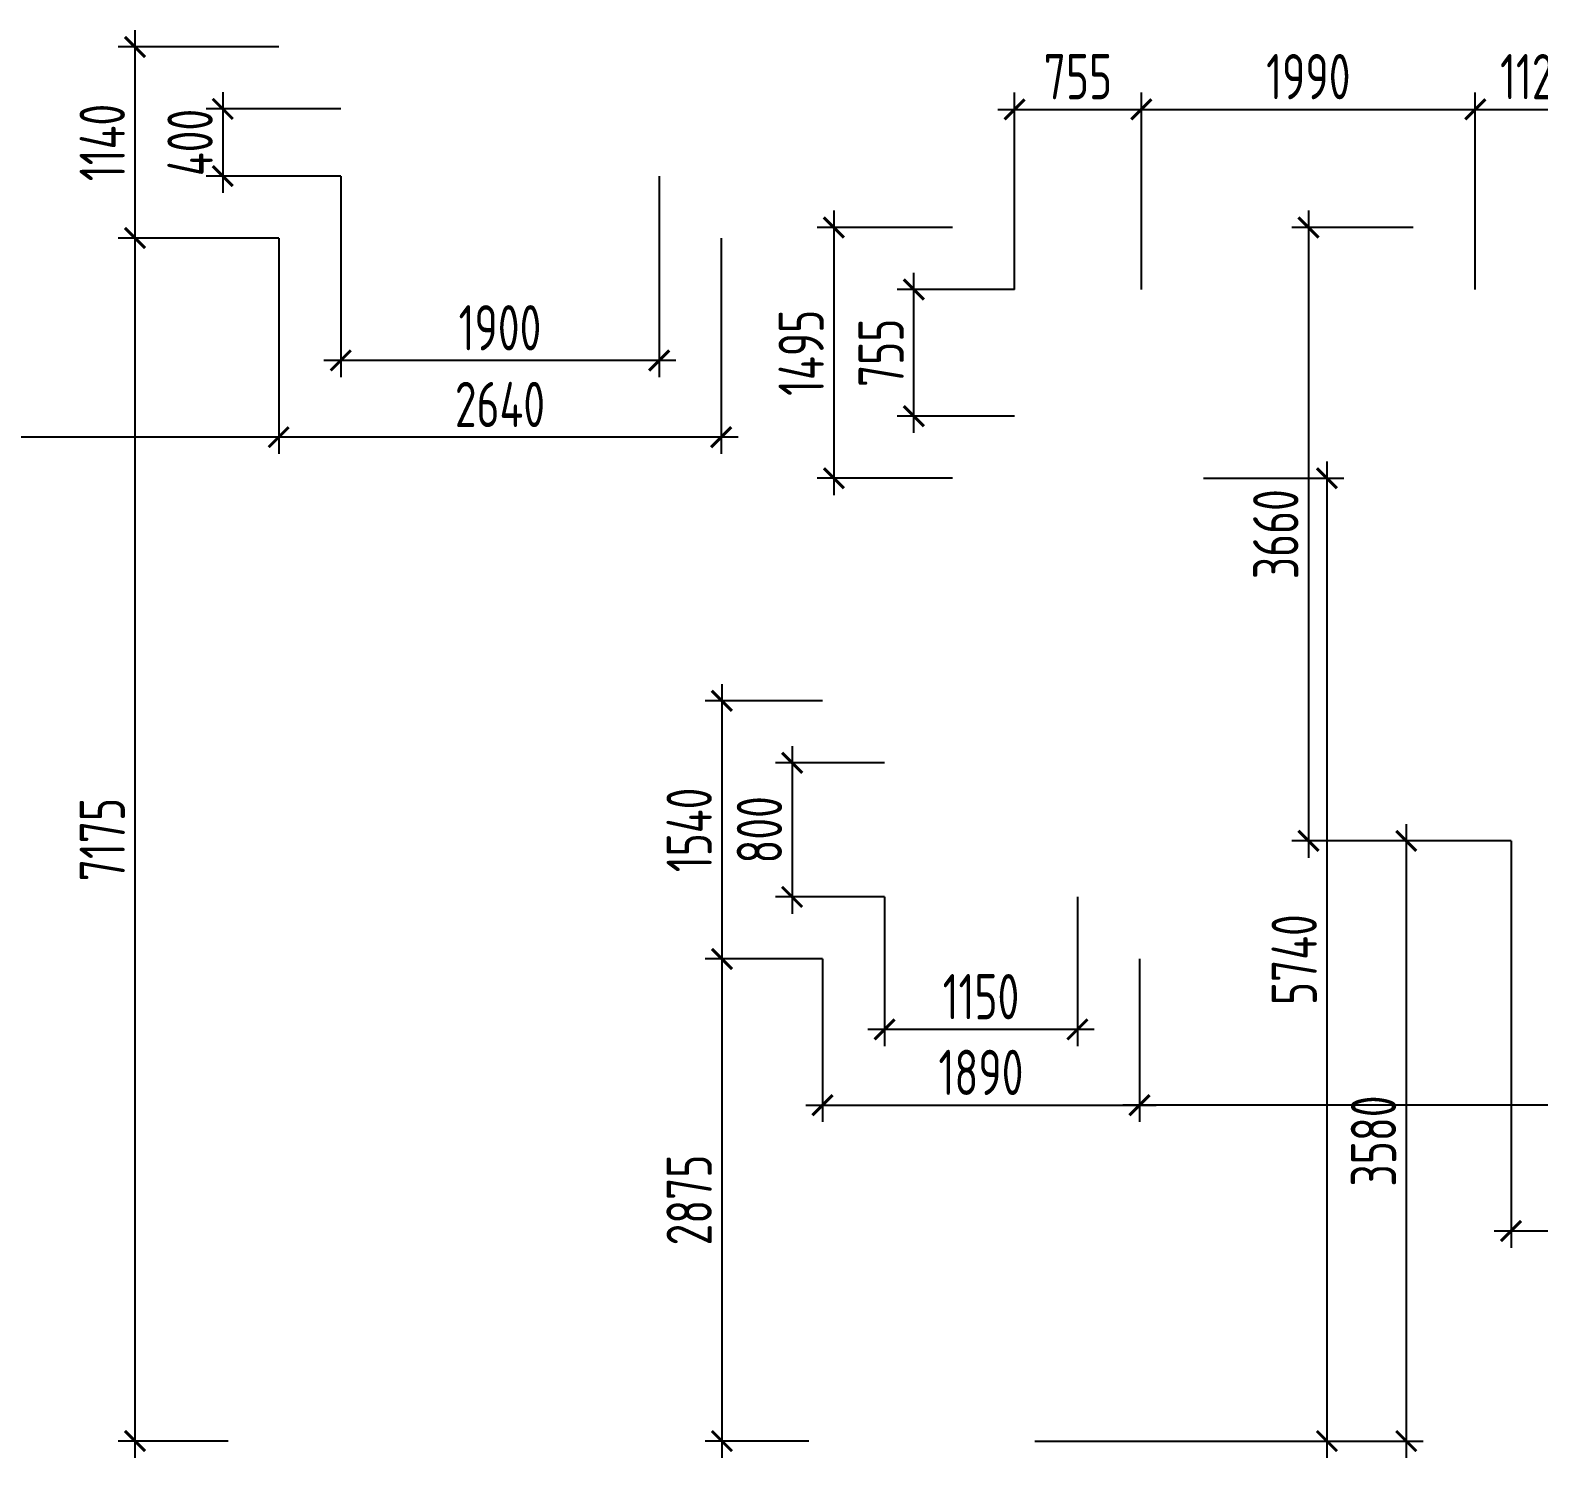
# Model space of a CAD drawing. Header units: millimetres. Extents: x -350007 to 535970, y -888 to 198380.
# Drawn here: x 509301 to 518295, y 66746 to 75260 of the extents above; entities that cross this region are included whole.
import ezdxf

# ---------------------------------------------------------------- set-up
doc = ezdxf.new("R2010")
doc.units = ezdxf.units.MM
doc.layers.add('АР_Размеры нов.', color=15, linetype='Continuous', lineweight=0)
doc.styles.add('ISOCPEUR', font='isocpeur.ttf', dxfattribs={"width": 0.7})
doc.dimstyles.new('R_100', dxfattribs={"dimtxt": 270, "dimasz": 120, "dimexe": 100, "dimexo": 0, "dimgap": 60, "dimtad": 1, "dimdec": 0, "dimrnd": 5, "dimzin": 0, "dimdsep": 46, "dimtxsty": 'ISOCPEUR', "dimblk": 'ARCHTICK', "dimcen": 0, "dimdle": 100, "dimclrd": 256, "dimclre": 256, "dimclrt": 256, "dimadec": 0, "dimazin": 0, "dimtfac": 2, "dimtdec": 0, "dimtofl": 0, "dimtmove": 1, "dimatfit": 3, "dimfxl": 1, "dimtvp": 3, "dimtolj": 1, "dimtzin": 0, "dimarcsym": 0})

# ---------------------------------------------------------------- blocks, each defined once
blk = doc.blocks.new('_ArchTick')
at = {"color": 0, "linetype": 'ByBlock', "const_width": 0.15}
blk.add_lwpolyline([(-0.5, -0.5), (0.5, 0.5)], dxfattribs=at)
blk = doc.blocks.new('*D3445')
at = {"layer": 'АР_Размеры нов.', "lineweight": -2, "transparency": 16777216}
for p, q in [((509925.7, 75260.1), (509925.7, 73920.1)), ((510782.4, 75160.1), (509825.7, 75160.1)), ((510782.4, 74020.1), (509825.7, 74020.1))]:
    blk.add_line(p, q, dxfattribs=at)
at = {"layer": 'АР_Размеры нов.', "lineweight": -2, "transparency": 16777216, "xscale": 120, "yscale": 120, "zscale": 120}
for p, rotation in [((509925.7, 75160.1), 90), ((509925.7, 74020.1), 270)]:
    blk.add_blockref('_ArchTick', p, dxfattribs=dict(at, rotation=rotation))
at = {"layer": 'АР_Размеры нов.', "transparency": 16777216, "insert": (509730.7, 74590.1), "char_height": 270, "attachment_point": 5, "rotation": 90, "style": 'ISOCPEUR'}
blk.add_mtext('\\A1;1140', dxfattribs=at)
blk = doc.blocks.new('*D3446')
at = {"layer": 'АР_Размеры нов.', "lineweight": -2, "transparency": 16777216}
for p, q in [((509925.7, 74120.1), (509925.7, 66745.7)), ((510782.4, 74020.1), (509825.7, 74020.1)), ((510481.4, 66845.7), (509825.7, 66845.7))]:
    blk.add_line(p, q, dxfattribs=at)
at = {"layer": 'АР_Размеры нов.', "lineweight": -2, "transparency": 16777216, "xscale": 120, "yscale": 120, "zscale": 120}
for p, rotation in [((509925.7, 74020.1), 90), ((509925.7, 66845.7), 270)]:
    blk.add_blockref('_ArchTick', p, dxfattribs=dict(at, rotation=rotation))
at = {"layer": 'АР_Размеры нов.', "transparency": 16777216, "insert": (509730.7, 70432.9), "char_height": 270, "attachment_point": 5, "rotation": 90, "style": 'ISOCPEUR'}
blk.add_mtext('\\A1;7175', dxfattribs=at)
blk = doc.blocks.new('*D3447')
at = {"layer": 'АР_Размеры нов.', "lineweight": -2, "transparency": 16777216}
for p, q in [((510449.2, 74890.1), (510449.2, 74290.1)), ((511152.4, 74790.1), (510349.2, 74790.1)), ((511152.4, 74390.1), (510349.2, 74390.1))]:
    blk.add_line(p, q, dxfattribs=at)
at = {"layer": 'АР_Размеры нов.', "lineweight": -2, "transparency": 16777216, "xscale": 120, "yscale": 120, "zscale": 120}
for p, rotation in [((510449.2, 74790.1), 90), ((510449.2, 74390.1), 270)]:
    blk.add_blockref('_ArchTick', p, dxfattribs=dict(at, rotation=rotation))
at = {"layer": 'АР_Размеры нов.', "transparency": 16777216, "insert": (510254.2, 74590.1), "char_height": 270, "attachment_point": 5, "rotation": 90, "style": 'ISOCPEUR'}
blk.add_mtext('\\A1;400', dxfattribs=at)
blk = doc.blocks.new('*D3448')
at = {"layer": 'АР_Размеры нов.', "lineweight": -2, "transparency": 16777216}
for p, q in [((511152.4, 74390.1), (511152.4, 73190.3)), ((513050.7, 74390.1), (513050.7, 73190.3)), ((513150.7, 73290.3), (511052.4, 73290.3))]:
    blk.add_line(p, q, dxfattribs=at)
at = {"layer": 'АР_Размеры нов.', "lineweight": -2, "transparency": 16777216, "xscale": 120, "yscale": 120, "zscale": 120, "rotation": 180}
blk.add_blockref('_ArchTick', (511152.4, 73290.3), dxfattribs=at)
at = {"layer": 'АР_Размеры нов.', "lineweight": -2, "transparency": 16777216, "xscale": 120, "yscale": 120, "zscale": 120}
blk.add_blockref('_ArchTick', (513050.7, 73290.3), dxfattribs=at)
at = {"layer": 'АР_Размеры нов.', "transparency": 16777216, "insert": (512101.6, 73485.3), "char_height": 270, "attachment_point": 5, "style": 'ISOCPEUR'}
blk.add_mtext('\\A1;1900', dxfattribs=at)
blk = doc.blocks.new('*D3449')
at = {"layer": 'АР_Размеры нов.', "lineweight": -2, "transparency": 16777216}
for p, q in [((510782.4, 74020.2), (510782.4, 72732.8)), ((513420.7, 74020.2), (513420.7, 72732.8)), ((513520.7, 72832.8), (510682.4, 72832.8))]:
    blk.add_line(p, q, dxfattribs=at)
at = {"layer": 'АР_Размеры нов.', "lineweight": -2, "transparency": 16777216, "xscale": 120, "yscale": 120, "zscale": 120, "rotation": 180}
blk.add_blockref('_ArchTick', (510782.4, 72832.8), dxfattribs=at)
at = {"layer": 'АР_Размеры нов.', "lineweight": -2, "transparency": 16777216, "xscale": 120, "yscale": 120, "zscale": 120}
blk.add_blockref('_ArchTick', (513420.7, 72832.8), dxfattribs=at)
at = {"layer": 'АР_Размеры нов.', "transparency": 16777216, "insert": (512101.6, 73027.8), "char_height": 270, "attachment_point": 5, "style": 'ISOCPEUR'}
blk.add_mtext('\\A1;2640', dxfattribs=at)
blk = doc.blocks.new('*D3450')
at = {"layer": 'АР_Размеры нов.', "lineweight": -2, "transparency": 16777216}
for p, q in [((510782.4, 74020.1), (510782.4, 72732.8)), ((502569.3, 73970.6), (502569.3, 72732.8)), ((510882.4, 72832.8), (502469.3, 72832.8))]:
    blk.add_line(p, q, dxfattribs=at)
at = {"layer": 'АР_Размеры нов.', "lineweight": -2, "transparency": 16777216, "xscale": 120, "yscale": 120, "zscale": 120, "rotation": 180}
blk.add_blockref('_ArchTick', (502569.3, 72832.8), dxfattribs=at)
at = {"layer": 'АР_Размеры нов.', "lineweight": -2, "transparency": 16777216, "xscale": 120, "yscale": 120, "zscale": 120}
blk.add_blockref('_ArchTick', (510782.4, 72832.8), dxfattribs=at)
at = {"layer": 'АР_Размеры нов.', "transparency": 16777216, "insert": (506675.9, 73027.8), "char_height": 270, "attachment_point": 5, "style": 'ISOCPEUR'}
blk.add_mtext('\\A1;8215', dxfattribs=at)
blk = doc.blocks.new('*D3460')
at = {"layer": 'АР_Размеры нов.', "lineweight": -2, "transparency": 16777216}
for p, q in [((518129.1, 70424.8), (518129.1, 67998.6)), ((519469.4, 70424.8), (519469.4, 67998.6)), ((518029.1, 68098.6), (519569.4, 68098.6))]:
    blk.add_line(p, q, dxfattribs=at)
at = {"layer": 'АР_Размеры нов.', "lineweight": -2, "transparency": 16777216, "xscale": 120, "yscale": 120, "zscale": 120, "rotation": 180}
blk.add_blockref('_ArchTick', (518129.1, 68098.6), dxfattribs=at)
at = {"layer": 'АР_Размеры нов.', "lineweight": -2, "transparency": 16777216, "xscale": 120, "yscale": 120, "zscale": 120}
blk.add_blockref('_ArchTick', (519469.4, 68098.6), dxfattribs=at)
at = {"layer": 'АР_Размеры нов.', "transparency": 16777216, "insert": (518799.3, 68293.6), "char_height": 270, "attachment_point": 5, "style": 'ISOCPEUR'}
blk.add_mtext('\\A1;1340', dxfattribs=at)
blk = doc.blocks.new('*D3693')
at = {"layer": 'АР_Размеры нов.', "lineweight": -2, "transparency": 16777216}
for p, q in [((516921.6, 74183.7), (516921.6, 70324.8)), ((517546.3, 74083.7), (516821.6, 74083.7)), ((518129.1, 70424.8), (516821.6, 70424.8))]:
    blk.add_line(p, q, dxfattribs=at)
at = {"layer": 'АР_Размеры нов.', "lineweight": -2, "transparency": 16777216, "xscale": 120, "yscale": 120, "zscale": 120}
for p, rotation in [((516921.6, 74083.7), 90), ((516921.6, 70424.8), 270)]:
    blk.add_blockref('_ArchTick', p, dxfattribs=dict(at, rotation=rotation))
at = {"layer": 'АР_Размеры нов.', "transparency": 16777216, "insert": (516726.6, 72254.2), "char_height": 270, "attachment_point": 5, "rotation": 90, "style": 'ISOCPEUR'}
blk.add_mtext('\\A1;3660', dxfattribs=at)
blk = doc.blocks.new('*D3694')
at = {"layer": 'АР_Размеры нов.', "lineweight": -2, "transparency": 16777216}
for p, q in [((517504.5, 70524.8), (517504.5, 66745.7)), ((518129.1, 70424.8), (517404.5, 70424.8)), ((515290.5, 66845.7), (517604.5, 66845.7))]:
    blk.add_line(p, q, dxfattribs=at)
at = {"layer": 'АР_Размеры нов.', "lineweight": -2, "transparency": 16777216, "xscale": 120, "yscale": 120, "zscale": 120}
for p, rotation in [((517504.5, 70424.8), 90), ((517504.5, 66845.7), 270)]:
    blk.add_blockref('_ArchTick', p, dxfattribs=dict(at, rotation=rotation))
at = {"layer": 'АР_Размеры нов.', "transparency": 16777216, "insert": (517309.5, 68635.2), "char_height": 270, "attachment_point": 5, "rotation": 90, "style": 'ISOCPEUR'}
blk.add_mtext('\\A1;3580', dxfattribs=at)
blk = doc.blocks.new('*D3695')
at = {"layer": 'АР_Размеры нов.', "lineweight": -2, "transparency": 16777216}
for p, q in [((513843.4, 70990.7), (513843.4, 69990.7)), ((514394.3, 70890.7), (513743.4, 70890.7)), ((514394.3, 70090.7), (513743.4, 70090.7))]:
    blk.add_line(p, q, dxfattribs=at)
at = {"layer": 'АР_Размеры нов.', "lineweight": -2, "transparency": 16777216, "xscale": 120, "yscale": 120, "zscale": 120}
for p, rotation in [((513843.4, 70890.7), 90), ((513843.4, 70090.7), 270)]:
    blk.add_blockref('_ArchTick', p, dxfattribs=dict(at, rotation=rotation))
at = {"layer": 'АР_Размеры нов.', "transparency": 16777216, "insert": (513648.4, 70490.7), "char_height": 270, "attachment_point": 5, "rotation": 90, "style": 'ISOCPEUR'}
blk.add_mtext('\\A1;800', dxfattribs=at)
blk = doc.blocks.new('*D3696')
at = {"layer": 'АР_Размеры нов.', "lineweight": -2, "transparency": 16777216}
for p, q in [((513424.6, 71360.7), (513424.6, 69620.7)), ((514024.3, 71260.7), (513324.6, 71260.7)), ((514024.3, 69720.7), (513324.6, 69720.7))]:
    blk.add_line(p, q, dxfattribs=at)
at = {"layer": 'АР_Размеры нов.', "lineweight": -2, "transparency": 16777216, "xscale": 120, "yscale": 120, "zscale": 120}
for p, rotation in [((513424.6, 71260.7), 90), ((513424.6, 69720.7), 270)]:
    blk.add_blockref('_ArchTick', p, dxfattribs=dict(at, rotation=rotation))
at = {"layer": 'АР_Размеры нов.', "transparency": 16777216, "insert": (513229.6, 70490.7), "char_height": 270, "attachment_point": 5, "rotation": 90, "style": 'ISOCPEUR'}
blk.add_mtext('\\A1;1540', dxfattribs=at)
blk = doc.blocks.new('*D3697')
at = {"layer": 'АР_Размеры нов.', "lineweight": -2, "transparency": 16777216}
for p, q in [((513424.6, 69820.7), (513424.6, 66745.7)), ((514024.3, 69720.7), (513324.6, 69720.7)), ((513942.1, 66845.7), (513324.6, 66845.7))]:
    blk.add_line(p, q, dxfattribs=at)
at = {"layer": 'АР_Размеры нов.', "lineweight": -2, "transparency": 16777216, "xscale": 120, "yscale": 120, "zscale": 120}
for p, rotation in [((513424.6, 69720.7), 90), ((513424.6, 66845.7), 270)]:
    blk.add_blockref('_ArchTick', p, dxfattribs=dict(at, rotation=rotation))
at = {"layer": 'АР_Размеры нов.', "transparency": 16777216, "insert": (513229.6, 68283.2), "char_height": 270, "attachment_point": 5, "rotation": 90, "style": 'ISOCPEUR'}
blk.add_mtext('\\A1;2875', dxfattribs=at)
blk = doc.blocks.new('*D3698')
at = {"layer": 'АР_Размеры нов.', "lineweight": -2, "transparency": 16777216}
for p, q in [((514394.3, 70090.7), (514394.3, 69201)), ((515544.3, 70090.7), (515544.3, 69201)), ((515644.3, 69301), (514294.3, 69301))]:
    blk.add_line(p, q, dxfattribs=at)
at = {"layer": 'АР_Размеры нов.', "lineweight": -2, "transparency": 16777216, "xscale": 120, "yscale": 120, "zscale": 120, "rotation": 180}
blk.add_blockref('_ArchTick', (514394.3, 69301), dxfattribs=at)
at = {"layer": 'АР_Размеры нов.', "lineweight": -2, "transparency": 16777216, "xscale": 120, "yscale": 120, "zscale": 120}
blk.add_blockref('_ArchTick', (515544.3, 69301), dxfattribs=at)
at = {"layer": 'АР_Размеры нов.', "transparency": 16777216, "insert": (514969.3, 69496), "char_height": 270, "attachment_point": 5, "style": 'ISOCPEUR'}
blk.add_mtext('\\A1;1150', dxfattribs=at)
blk = doc.blocks.new('*D3699')
at = {"layer": 'АР_Размеры нов.', "lineweight": -2, "transparency": 16777216}
for p, q in [((514024.3, 69720.7), (514024.3, 68749.4)), ((515914.3, 69720.7), (515914.3, 68749.4)), ((513924.3, 68849.4), (516014.3, 68849.4))]:
    blk.add_line(p, q, dxfattribs=at)
at = {"layer": 'АР_Размеры нов.', "lineweight": -2, "transparency": 16777216, "xscale": 120, "yscale": 120, "zscale": 120, "rotation": 180}
blk.add_blockref('_ArchTick', (514024.3, 68849.4), dxfattribs=at)
at = {"layer": 'АР_Размеры нов.', "lineweight": -2, "transparency": 16777216, "xscale": 120, "yscale": 120, "zscale": 120}
blk.add_blockref('_ArchTick', (515914.3, 68849.4), dxfattribs=at)
at = {"layer": 'АР_Размеры нов.', "transparency": 16777216, "insert": (514969.3, 69044.4), "char_height": 270, "attachment_point": 5, "style": 'ISOCPEUR'}
blk.add_mtext('\\A1;1890', dxfattribs=at)
blk = doc.blocks.new('*D3700')
at = {"layer": 'АР_Размеры нов.', "lineweight": -2, "transparency": 16777216}
for p, q in [((529520.5, 69968), (529520.5, 68749.4)), ((515914.3, 69720.7), (515914.3, 68749.4)), ((529620.5, 68849.4), (515814.3, 68849.4))]:
    blk.add_line(p, q, dxfattribs=at)
at = {"layer": 'АР_Размеры нов.', "lineweight": -2, "transparency": 16777216, "xscale": 120, "yscale": 120, "zscale": 120, "rotation": 180}
blk.add_blockref('_ArchTick', (515914.3, 68849.4), dxfattribs=at)
at = {"layer": 'АР_Размеры нов.', "lineweight": -2, "transparency": 16777216, "xscale": 120, "yscale": 120, "zscale": 120}
blk.add_blockref('_ArchTick', (529520.5, 68849.4), dxfattribs=at)
at = {"layer": 'АР_Размеры нов.', "transparency": 16777216, "insert": (522717.4, 69044.4), "char_height": 270, "attachment_point": 5, "style": 'ISOCPEUR'}
blk.add_mtext('\\A1;13605', dxfattribs=at)
blk = doc.blocks.new('*D3701')
at = {"layer": 'АР_Размеры нов.', "lineweight": -2, "transparency": 16777216}
for p, q in [((515169.3, 73713.7), (515169.3, 74887.9)), ((515925.3, 73713.7), (515925.3, 74887.9)), ((515069.3, 74787.9), (516025.3, 74787.9))]:
    blk.add_line(p, q, dxfattribs=at)
at = {"layer": 'АР_Размеры нов.', "lineweight": -2, "transparency": 16777216, "xscale": 120, "yscale": 120, "zscale": 120, "rotation": 180}
blk.add_blockref('_ArchTick', (515169.3, 74787.9), dxfattribs=at)
at = {"layer": 'АР_Размеры нов.', "lineweight": -2, "transparency": 16777216, "xscale": 120, "yscale": 120, "zscale": 120}
blk.add_blockref('_ArchTick', (515925.3, 74787.9), dxfattribs=at)
at = {"layer": 'АР_Размеры нов.', "transparency": 16777216, "insert": (515547.3, 74982.9), "char_height": 270, "attachment_point": 5, "style": 'ISOCPEUR'}
blk.add_mtext('\\A1;755', dxfattribs=at)
blk = doc.blocks.new('*D3702')
at = {"layer": 'АР_Размеры нов.', "lineweight": -2, "transparency": 16777216}
for p, q in [((515925.3, 73713.7), (515925.3, 74887.9)), ((517916.3, 73713.7), (517916.3, 74887.9)), ((515825.3, 74787.9), (518016.3, 74787.9))]:
    blk.add_line(p, q, dxfattribs=at)
at = {"layer": 'АР_Размеры нов.', "lineweight": -2, "transparency": 16777216, "xscale": 120, "yscale": 120, "zscale": 120, "rotation": 180}
blk.add_blockref('_ArchTick', (515925.3, 74787.9), dxfattribs=at)
at = {"layer": 'АР_Размеры нов.', "lineweight": -2, "transparency": 16777216, "xscale": 120, "yscale": 120, "zscale": 120}
blk.add_blockref('_ArchTick', (517916.3, 74787.9), dxfattribs=at)
at = {"layer": 'АР_Размеры нов.', "transparency": 16777216, "insert": (516920.8, 74982.9), "char_height": 270, "attachment_point": 5, "style": 'ISOCPEUR'}
blk.add_mtext('\\A1;1990', dxfattribs=at)
blk = doc.blocks.new('*D3703')
at = {"layer": 'АР_Размеры нов.', "lineweight": -2, "transparency": 16777216}
for p, q in [((517916.3, 73713.7), (517916.3, 74887.9)), ((519042.3, 74083.7), (519042.3, 74887.9)), ((517816.3, 74787.9), (519142.3, 74787.9))]:
    blk.add_line(p, q, dxfattribs=at)
at = {"layer": 'АР_Размеры нов.', "lineweight": -2, "transparency": 16777216, "xscale": 120, "yscale": 120, "zscale": 120, "rotation": 180}
blk.add_blockref('_ArchTick', (517916.3, 74787.9), dxfattribs=at)
at = {"layer": 'АР_Размеры нов.', "lineweight": -2, "transparency": 16777216, "xscale": 120, "yscale": 120, "zscale": 120}
blk.add_blockref('_ArchTick', (519042.3, 74787.9), dxfattribs=at)
at = {"layer": 'АР_Размеры нов.', "transparency": 16777216, "insert": (518291.9, 74982.9), "char_height": 270, "attachment_point": 5, "style": 'ISOCPEUR'}
blk.add_mtext('\\A1;1125', dxfattribs=at)
blk = doc.blocks.new('*D3705')
at = {"layer": 'АР_Размеры нов.', "lineweight": -2, "transparency": 16777216}
for p, q in [((514569, 72857.7), (514569, 73813.7)), ((515169.3, 73713.7), (514469, 73713.7)), ((515169.3, 72957.7), (514469, 72957.7))]:
    blk.add_line(p, q, dxfattribs=at)
at = {"layer": 'АР_Размеры нов.', "lineweight": -2, "transparency": 16777216, "xscale": 120, "yscale": 120, "zscale": 120}
for p, rotation in [((514569, 73713.7), 90), ((514569, 72957.7), 270)]:
    blk.add_blockref('_ArchTick', p, dxfattribs=dict(at, rotation=rotation))
at = {"layer": 'АР_Размеры нов.', "transparency": 16777216, "insert": (514374, 73335.7), "char_height": 270, "attachment_point": 5, "rotation": 90, "style": 'ISOCPEUR'}
blk.add_mtext('\\A1;755', dxfattribs=at)
blk = doc.blocks.new('*D3706')
at = {"layer": 'АР_Размеры нов.', "lineweight": -2, "transparency": 16777216}
for p, q in [((514092.2, 74183.7), (514092.2, 72487.7)), ((514799.3, 74083.7), (513992.2, 74083.7)), ((514799.3, 72587.7), (513992.2, 72587.7))]:
    blk.add_line(p, q, dxfattribs=at)
at = {"layer": 'АР_Размеры нов.', "lineweight": -2, "transparency": 16777216, "xscale": 120, "yscale": 120, "zscale": 120}
for p, rotation in [((514092.2, 74083.7), 90), ((514092.2, 72587.7), 270)]:
    blk.add_blockref('_ArchTick', p, dxfattribs=dict(at, rotation=rotation))
at = {"layer": 'АР_Размеры нов.', "transparency": 16777216, "insert": (513897.2, 73335.7), "char_height": 270, "attachment_point": 5, "rotation": 90, "style": 'ISOCPEUR'}
blk.add_mtext('\\A1;1495', dxfattribs=at)
blk = doc.blocks.new('*D3707')
at = {"layer": 'АР_Размеры нов.', "lineweight": -2, "transparency": 16777216}
for p, q in [((517031.5, 72687.7), (517031.5, 66745.7)), ((516295.3, 72587.7), (517131.5, 72587.7)), ((515290.5, 66845.7), (517131.5, 66845.7))]:
    blk.add_line(p, q, dxfattribs=at)
at = {"layer": 'АР_Размеры нов.', "lineweight": -2, "transparency": 16777216, "xscale": 120, "yscale": 120, "zscale": 120}
for p, rotation in [((517031.5, 72587.7), 90), ((517031.5, 66845.7), 270)]:
    blk.add_blockref('_ArchTick', p, dxfattribs=dict(at, rotation=rotation))
at = {"layer": 'АР_Размеры нов.', "transparency": 16777216, "insert": (516836.5, 69716.7), "char_height": 270, "attachment_point": 5, "rotation": 90, "style": 'ISOCPEUR'}
blk.add_mtext('\\A1;5740', dxfattribs=at)

msp = doc.modelspace()

# ---------------------------------------------------------------- dimensions: what is measured, and where the dimension line sits
at = {"layer": 'АР_Размеры нов.'}
for base, p1, p2, picture, middle in [((509925.7, 74020.1), (510782.4, 75160.1), (510782.4, 74020.1), '*D3445', (509730.7, 74590.1)), ((509925.7, 66845.7), (510782.4, 74020.1), (510481.4, 66845.7), '*D3446', (509730.7, 70432.9)), ((514092.2, 72587.7), (514799.3, 74083.7), (514799.3, 72587.7), '*D3706', (513897.2, 73335.7)), ((516921.6, 70424.8), (517546.3, 74083.7), (518129.1, 70424.8), '*D3693', (516726.6, 72254.2)), ((514569, 73713.7), (515169.3, 72957.7), (515169.3, 73713.7), '*D3705', (514374, 73335.7)), ((517031.5, 66845.7), (516295.3, 72587.7), (515290.5, 66845.7), '*D3707', (516836.5, 69716.7)), ((513424.6, 69720.7), (514024.3, 71260.7), (514024.3, 69720.7), '*D3696', (513229.6, 70490.7)), ((513843.4, 70090.7), (514394.3, 70890.7), (514394.3, 70090.7), '*D3695', (513648.4, 70490.7)), ((517504.5, 66845.7), (518129.1, 70424.8), (515290.5, 66845.7), '*D3694', (517309.5, 68635.2)), ((513424.6, 66845.7), (514024.3, 69720.7), (513942.1, 66845.7), '*D3697', (513229.6, 68283.2))]:
    dim = msp.add_linear_dim(base=base, p1=p1, p2=p2, angle=90, dimstyle='R_100', override={"dimpost": '\\X'}, dxfattribs=at)
    dim.commit()
    dim.dimension.update_dxf_attribs({"geometry": picture, "text_midpoint": middle})
for base, p1, p2, picture, middle in [((515925.3, 74787.9), (515169.3, 73713.7), (515925.3, 73713.7), '*D3701', (515547.3, 74982.9)), ((517916.3, 74787.9), (515925.3, 73713.7), (517916.3, 73713.7), '*D3702', (516920.8, 74982.9)), ((511152.4, 73290.3), (513050.7, 74390.1), (511152.4, 74390.1), '*D3448', (512101.6, 73485.3)), ((502569.3, 72832.8), (510782.4, 74020.1), (502569.3, 73970.6), '*D3450', (506675.9, 73027.8)), ((510782.4, 72832.8), (513420.7, 74020.2), (510782.4, 74020.2), '*D3449', (512101.6, 73027.8)), ((519469.4, 68098.6), (518129.1, 70424.8), (519469.4, 70424.8), '*D3460', (518799.3, 68293.6)), ((514394.3, 69301), (515544.3, 70090.7), (514394.3, 70090.7), '*D3698', (514969.3, 69496)), ((515914.3, 68849.4), (529520.5, 69968), (515914.3, 69720.7), '*D3700', (522717.4, 69044.4)), ((515914.3, 68849.4), (514024.3, 69720.7), (515914.3, 69720.7), '*D3699', (514969.3, 69044.4))]:
    dim = msp.add_linear_dim(base=base, p1=p1, p2=p2, dimstyle='R_100', override={"dimpost": '\\X'}, dxfattribs=at)
    dim.commit()
    dim.dimension.update_dxf_attribs({"geometry": picture, "text_midpoint": middle})
dim = msp.add_linear_dim(base=(519042.3, 74787.9), p1=(517916.3, 73713.7), p2=(519042.3, 74083.7), dimstyle='R_100', override={"dimpost": '\\X'}, dxfattribs=at)
dim.commit()
dim.dimension.update_dxf_attribs({"geometry": '*D3703', "text_midpoint": (518291.9, 74787.9), "dimtype": 160})
dim = msp.add_linear_dim(base=(510449.2, 74390.1), p1=(511152.4, 74790.1), p2=(511152.4, 74390.1), angle=90, dimstyle='R_100', override={"dimpost": '\\X'}, dxfattribs=at)
dim.commit()
dim.dimension.update_dxf_attribs({"geometry": '*D3447', "text_midpoint": (510449.2, 74590.1), "dimtype": 160})

doc.saveas('drawing.dxf')
